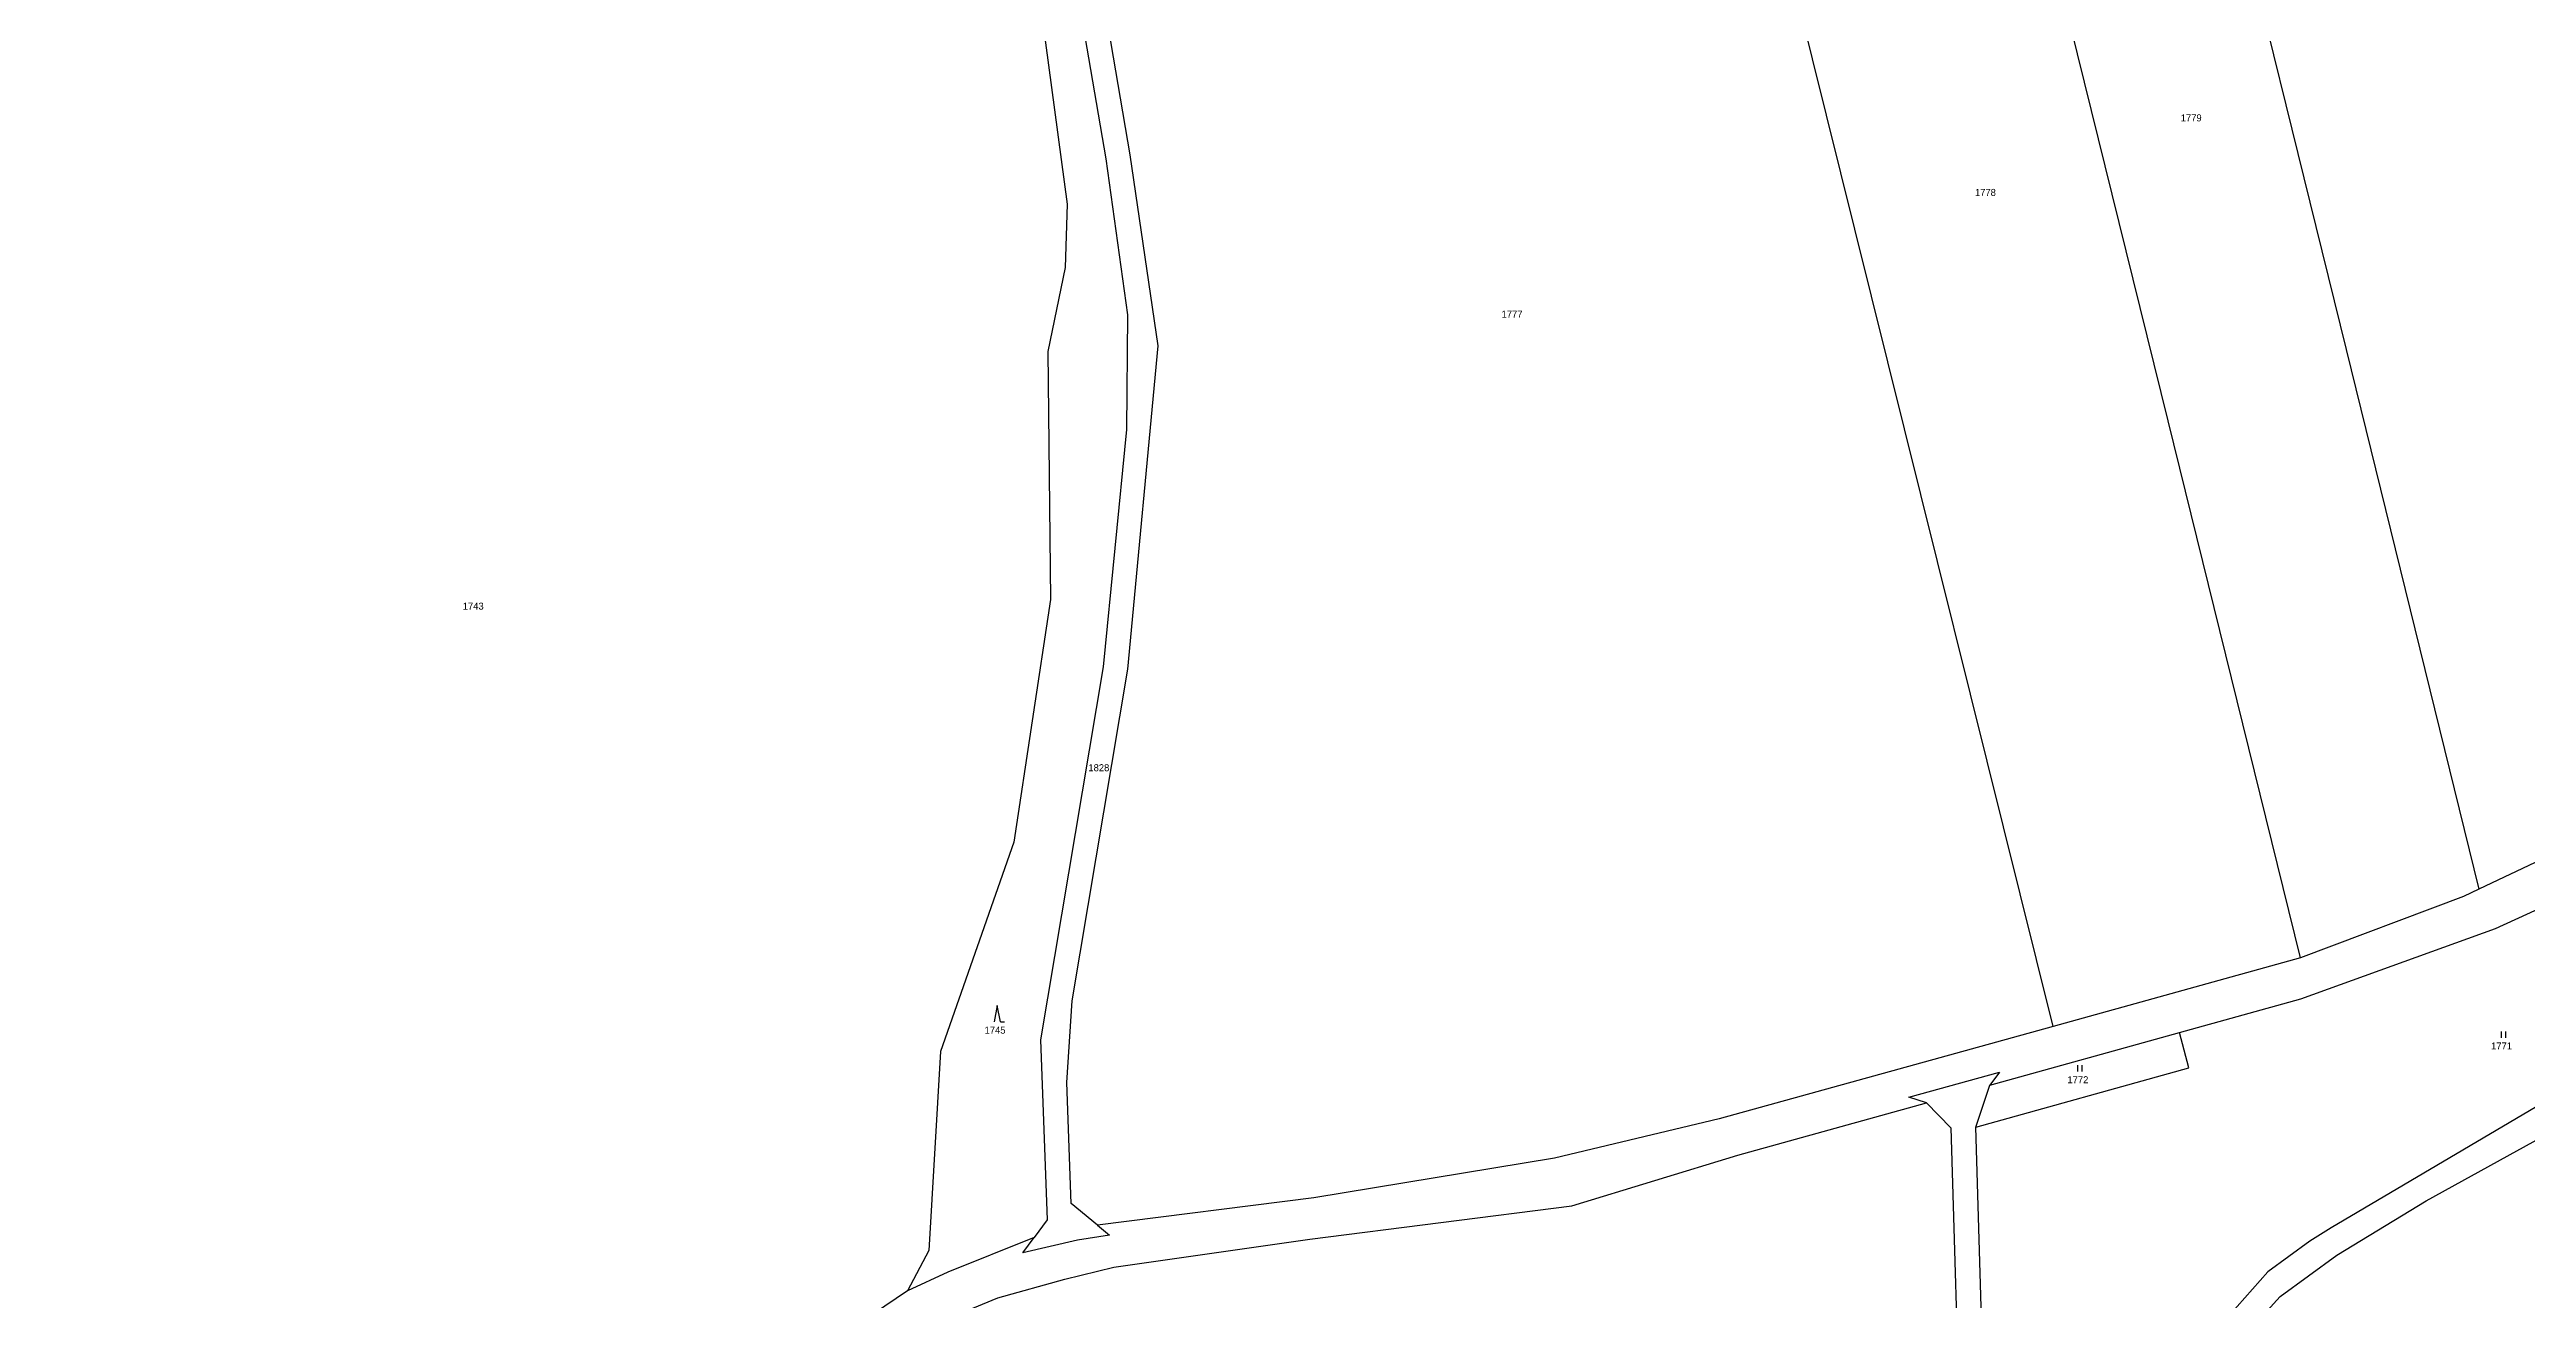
# Model space of a CAD drawing. Extents: x -820725 to -814908, y -1038210 to -1035296.
# Drawn here: x -816247 to -815648, y -1037112 to -1036809 of the extents above; entities that cross this region are included whole.
import ezdxf
from ezdxf.enums import TextEntityAlignment as Align

# ---------------------------------------------------------------- set-up
doc = ezdxf.new("R2010")
doc.units = 0
doc.header["$MEASUREMENT"] = 0
for name, color, linetype in [('18', 1, 'CONTINUOUS'), ('21900', 1, 'CONTINUOUS'), ('306', 1, 'CONTINUOUS'), ('308', 1, 'CONTINUOUS')]:
    doc.layers.add(name, color=color, linetype=linetype)

# ---------------------------------------------------------------- blocks, each defined once
blk = doc.blocks.new('3_06$2')
at = {"layer": '306', "color": 255, "linetype": 'Continuous'}
for p, q in [((-0.51, 0), (-0.51, 1.5)), ((0.49, 0), (0.49, 1.5))]:
    blk.add_line(p, q, dxfattribs=at)
blk = doc.blocks.new('3_08$5')
at = {"layer": '308', "color": 255, "linetype": 'Continuous'}
for p, q in [((0, 4), (-0.75, 0)), ((0.75, 0), (0, 4)), ((0.75, 0), (1.75, 0))]:
    blk.add_line(p, q, dxfattribs=at)

msp = doc.modelspace()

# ---------------------------------------------------------------- linework, layer by layer
at = {"layer": '21900', "color": 3, "linetype": 'Continuous'}
for p, q in [((-815702.48, -1037029.03), (-815762.32, -1037045.61)), ((-815777.64, -1037059.85), (-815731.71, -1037047.07)), ((-815797.24, -1037062.75), (-815775.32, -1037056.72)), ((-815775.32, -1037056.72), (-815777.64, -1037059.85)), ((-815792.92, -1037064.1), (-815797.24, -1037062.75)), ((-815781.05, -1037070.01), (-815777.64, -1037059.85)), ((-815777.74, -1037180.83), (-815781.05, -1037070.01)), ((-815993.52, -1037093.73), (-815990.63, -1037096.11)), ((-816011.54, -1037100.44), (-816008.81, -1037096.69))]:
    msp.add_line(p, q, dxfattribs=at)
for points in [[(-815755.8, -1036620.66), (-815723.63, -1036751.25), (-815691.45, -1036881.83), (-815659.28, -1037012.42)], [(-815702.48, -1037029.03), (-815734.51, -1036899.04), (-815766.54, -1036769.05), (-815798.56, -1036639.06)], [(-815762.32, -1037045.61), (-815810.26, -1036852.7), (-815858.2, -1036659.79)], [(-815993.52, -1037093.73), (-815999.87, -1037088.49), (-816000.92, -1037059.18), (-815999.63, -1037039.42), (-815986.15, -1036959.2), (-815978.81, -1036880.93), (-815985.58, -1036834.73), (-815994.35, -1036783.58), (-815996.79, -1036758.61), (-815996.88, -1036705.66)], [(-816002.78, -1036758.94), (-816000.3, -1036784.37), (-815991.51, -1036835.64), (-815986.28, -1036873.41), (-815986.53, -1036901.15), (-815992.12, -1036958.6), (-816007.3, -1037048.89), (-816005.73, -1037092.45), (-816008.81, -1037096.69)], [(-816011.71, -1036761.67), (-816009.92, -1036779.27), (-816000.82, -1036846.65), (-816001.35, -1036861.99), (-816005.5, -1036882.32), (-816004.92, -1036942.35), (-816013.77, -1037001.06), (-816031.53, -1037051.71), (-816034.32, -1037099.89), (-816039.45, -1037109.61)], [(-815514.08, -1036926.47), (-815543.9, -1036949.51), (-815580.43, -1036975.06), (-815659.28, -1037012.42)], [(-815731.71, -1037047.07), (-815702.38, -1037038.92), (-815655.28, -1037021.89), (-815571.88, -1036983.78), (-815565.48, -1036981.18)], [(-815659.28, -1037012.42), (-815663.01, -1037014.19), (-815702.48, -1037029.03)], [(-815762.32, -1037045.61), (-815843.11, -1037068), (-815882.96, -1037077.53), (-815941.21, -1037087.12), (-815993.52, -1037093.73)], [(-815781.05, -1037070.01), (-815729.45, -1037055.66), (-815731.71, -1037047.07)], [(-816030.35, -1037529.66), (-816026.11, -1037522.68), (-816005.05, -1037486.03), (-816000.61, -1037479.86), (-815979.45, -1037445.43), (-815945.51, -1037403.27), (-815830.67, -1037262.01), (-815714.45, -1037118.84), (-815707.41, -1037111.02), (-815693.67, -1037100.96), (-815672.05, -1037087.8), (-815639.13, -1037069.7), (-815627.32, -1037066.38), (-815607.38, -1037063.74)], [(-816023.71, -1037113.8), (-816017.63, -1037111.34), (-816001.39, -1037106.8), (-815989.54, -1037103.9), (-815942.18, -1037097.12), (-815878.76, -1037089.05), (-815838.63, -1037076.81), (-815792.92, -1037064.1)], [(-815792.92, -1037064.1), (-815787.05, -1037070.2), (-815784.71, -1037148.43)], [(-815612.5, -1037060.01), (-815635.73, -1037061.43), (-815643.91, -1037064.22), (-815695.03, -1037094.34), (-815700.17, -1037097.62), (-815710.34, -1037105), (-815721.46, -1037117.56)], [(-816008.81, -1037096.69), (-816029.75, -1037105.07), (-816039.45, -1037109.61)], [(-815990.63, -1037096.11), (-815998.36, -1037097.32), (-816011.54, -1037100.44)], [(-816039.45, -1037109.61), (-816064.18, -1037126.31), (-816162.03, -1037183.04), (-816211.41, -1037215.18), (-816218.61, -1037219.61), (-816262.87, -1037251.64), (-816284.98, -1037262.7)]]:
    msp.add_lwpolyline(points, dxfattribs=at)

# ---------------------------------------------------------------- block references
at = {"layer": '306', "color": 0, "linetype": 'ByBlock'}
for p in [(-815653.29, -1037048.36), (-815755.79, -1037056.53)]:
    msp.add_blockref('3_06$2', p, dxfattribs=at)
at = {"layer": '308', "color": 0, "linetype": 'ByBlock'}
msp.add_blockref('3_08$5', (-816017.77, -1037044.53), dxfattribs=at)

# ---------------------------------------------------------------- texts
at = {"layer": '18', "color": 255, "linetype": 'Continuous'}
for s, p in [('1779', (-815728.91, -1036825.76)), ('1778', (-815778.69, -1036843.8)), ('1777', (-815893.23, -1036873.27)), ('1743', (-816144.55, -1036943.92)), ('1828', (-815993.19, -1036983.02)), ('1745', (-816018.31, -1037046.53)), ('1771', (-815653.82, -1037050.36)), ('1772', (-815756.32, -1037058.53))]:
    msp.add_text(s, height=1.7, dxfattribs=at).set_placement(p, align=Align.MIDDLE_CENTER)

doc.saveas('drawing.dxf')
